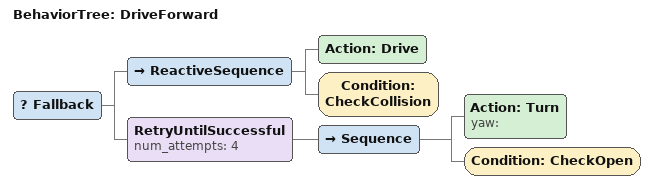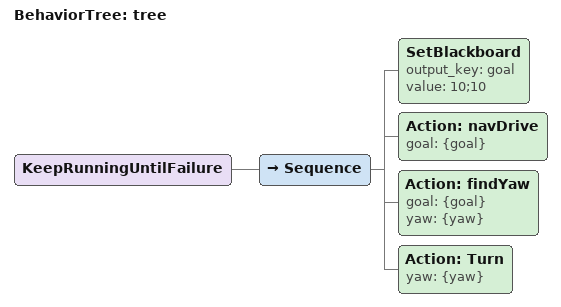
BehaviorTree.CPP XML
<?xml version="1.0"?>
<root main_tree_to_execute="tree">
    <BehaviorTree ID="DriveForward">
        <Fallback>
            <ReactiveSequence>
                <Action ID="Drive"/>
                <Condition ID="CheckCollision"/>
            </ReactiveSequence>
            <RetryUntilSuccessful num_attempts="4">
                <Sequence>
                    <Action ID="Turn" yaw=""/>
                    <Condition ID="CheckOpen"/>
                </Sequence>
            </RetryUntilSuccessful>
        </Fallback>
    </BehaviorTree>
    <BehaviorTree ID="tree">
        <KeepRunningUntilFailure>
            <Sequence>
                <SetBlackboard output_key="goal" value="10;10"/>
                <Action ID="navDrive" goal="{goal}"/>
                <Action ID="findYaw" goal="{goal}" yaw="{yaw}"/>
                <Action ID="Turn" yaw="{yaw}"/>
            </Sequence>
        </KeepRunningUntilFailure>
    </BehaviorTree>
</root>
